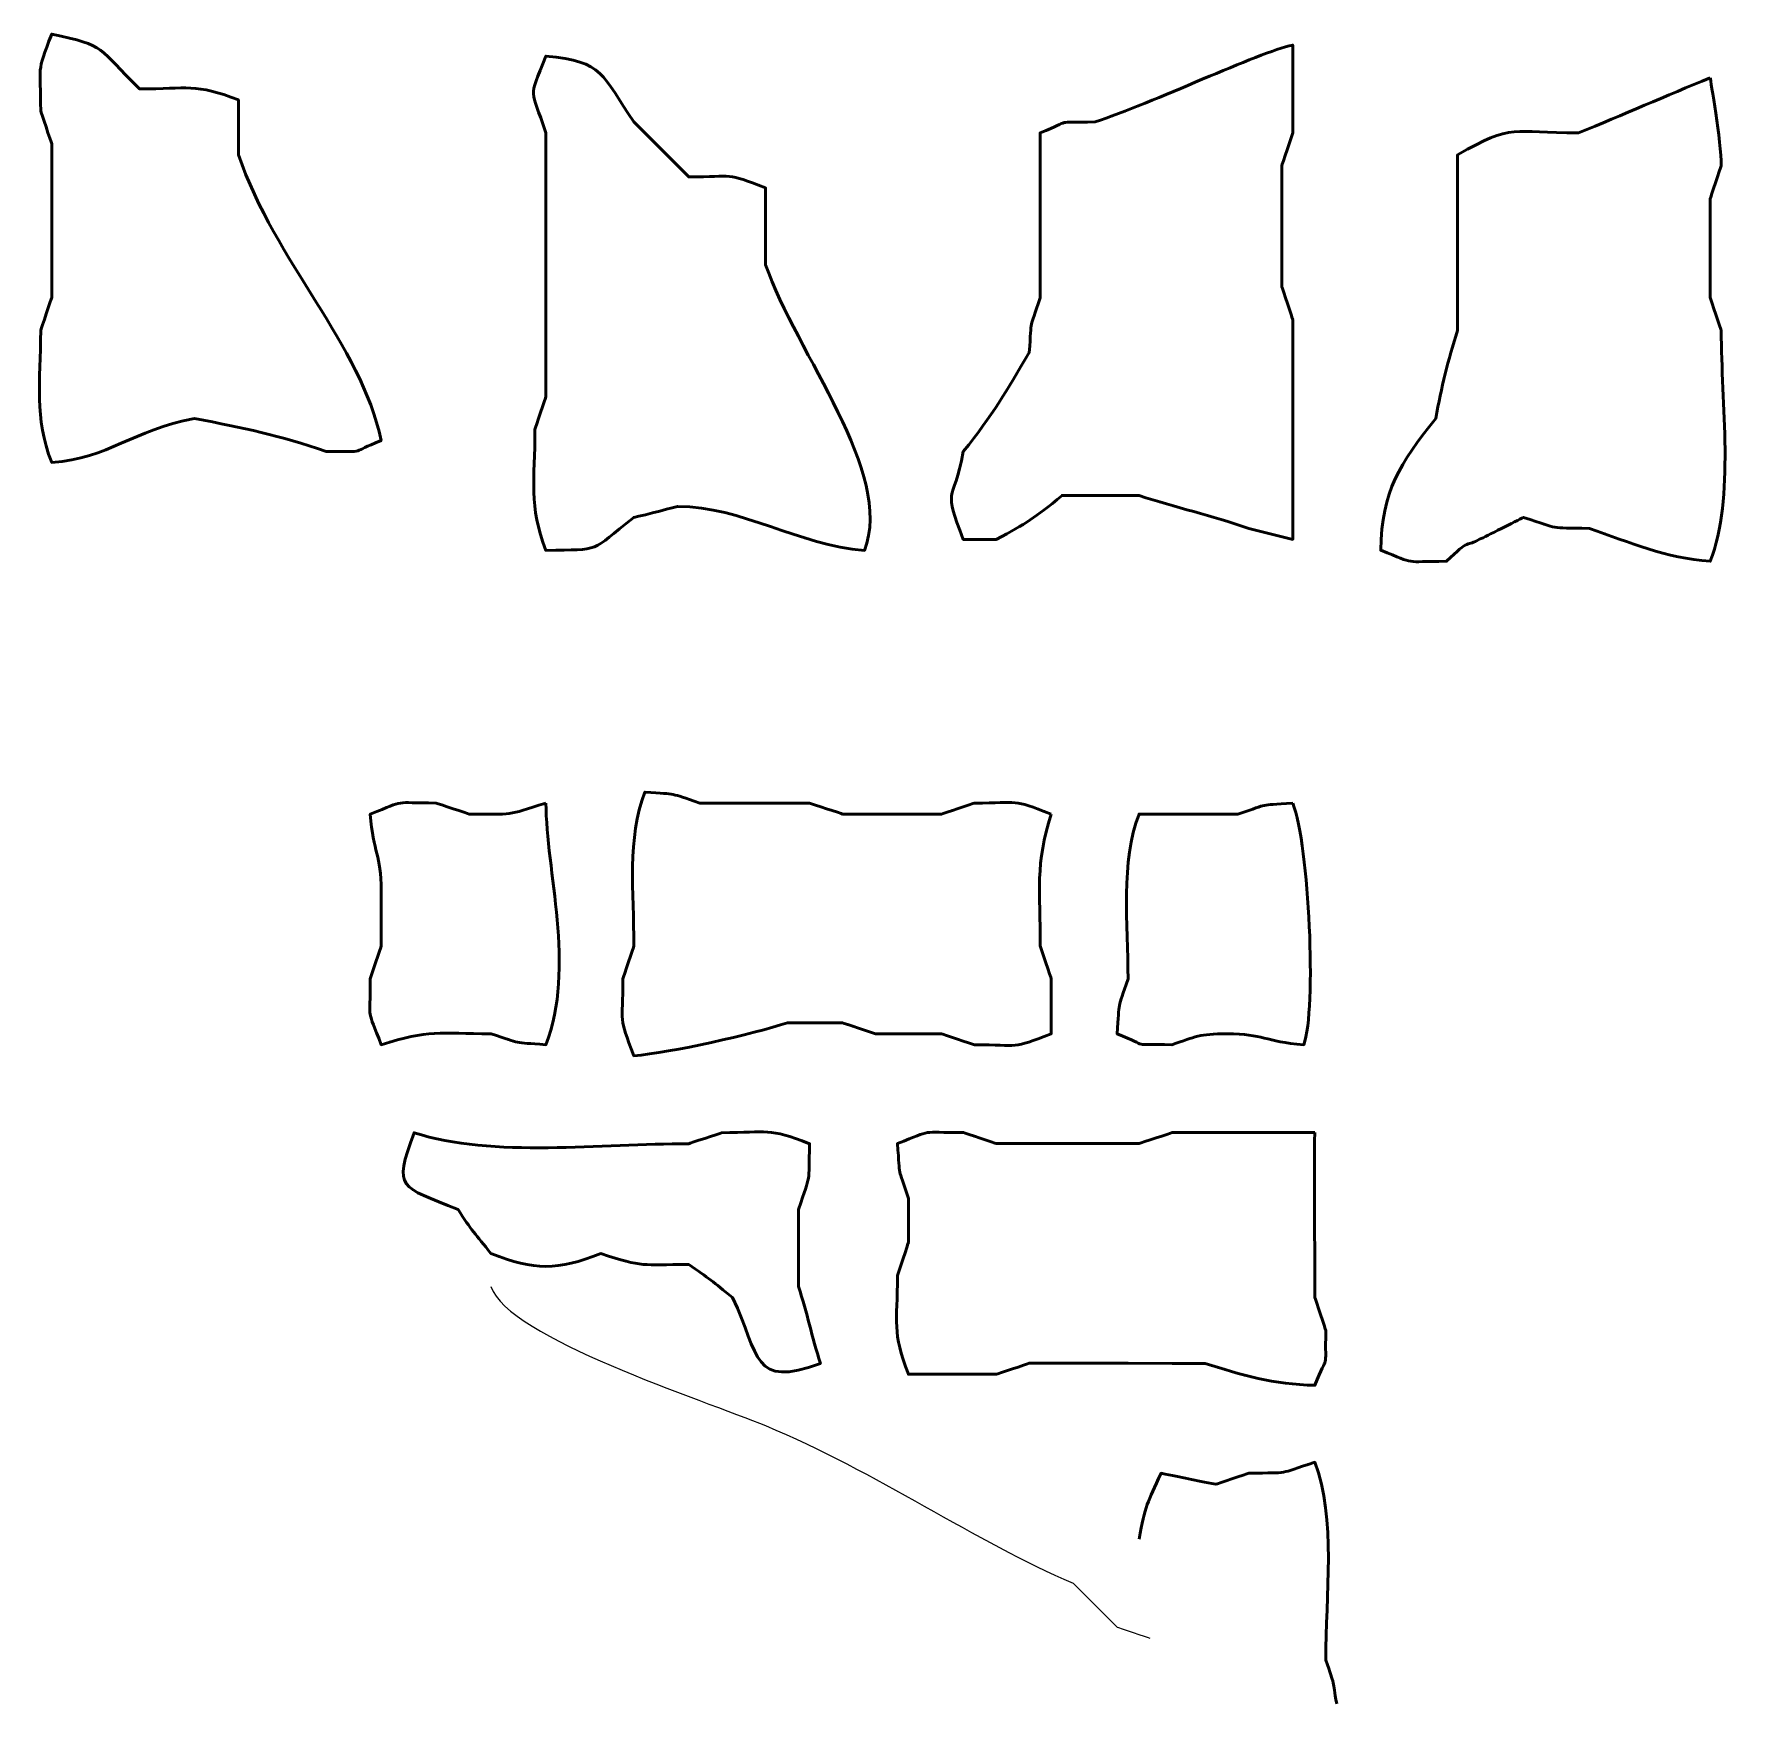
# Model space of a CAD drawing. Header units: centimetres. Extents: x -20.5 to 19.2, y -15.1 to 14.2.
# Drawn here: x -0.525 to 0.787, y -9.672 to -8.385 of the extents above; entities that cross this region are included whole.
import ezdxf

# ---------------------------------------------------------------- set-up
doc = ezdxf.new("R2010")
doc.units = ezdxf.units.CM
doc.header["$MEASUREMENT"] = 0
doc.layers.add('layer 1', color=7, linetype='Continuous')

msp = doc.modelspace()

# ---------------------------------------------------------------- linework, layer by layer
at = {"layer": 'layer 1', "color": 225, "lineweight": 50}
for points, knots in [([(-0.36736, -8.47782), (-0.36736, -8.47782), (-0.36736, -8.43548), (-0.36736, -8.43548), (-0.36736, -8.43548), (-0.40072, -8.42252), (-0.40605, -8.427), (-0.4436, -8.427), (-0.4436, -8.427), (-0.4763, -8.39502), (-0.4687, -8.39363), (-0.51136, -8.38466), (-0.51136, -8.38466), (-0.52344, -8.41573), (-0.51984, -8.40817), (-0.51984, -8.44395), (-0.51984, -8.44395), (-0.51963, -8.44445), (-0.51188, -8.46795), (-0.51136, -8.46936), (-0.51136, -8.46936), (-0.51136, -8.46936), (-0.51136, -8.50324), (-0.51136, -8.50324), (-0.51136, -8.50324), (-0.51136, -8.50324), (-0.51136, -8.58795), (-0.51136, -8.58795), (-0.51136, -8.58795), (-0.51157, -8.58845), (-0.51932, -8.61194), (-0.51984, -8.61336), (-0.51984, -8.61336), (-0.51985, -8.65342), (-0.52497, -8.67994), (-0.51136, -8.715), (-0.51136, -8.715), (-0.46691, -8.71157), (-0.4493, -8.69019), (-0.40125, -8.68111), (-0.40125, -8.68111), (-0.36269, -8.6884), (-0.33615, -8.69389), (-0.29962, -8.70652), (-0.29962, -8.70652), (-0.26556, -8.70653), (-0.28284, -8.70798), (-0.25725, -8.69806), (-0.25725, -8.69806), (-0.27292, -8.6237), (-0.33854, -8.56115), (-0.36736, -8.47782)], [0, 0, 0, 0, 0.0714286, 0.0714286, 0.0714286, 0.0714286, 0.1428571, 0.1428571, 0.1428571, 0.1428571, 0.2142857, 0.2142857, 0.2142857, 0.2142857, 0.2857143, 0.2857143, 0.2857143, 0.2857143, 0.3571429, 0.3571429, 0.3571429, 0.3571429, 0.4285714, 0.4285714, 0.4285714, 0.4285714, 0.5, 0.5, 0.5, 0.5, 0.5714286, 0.5714286, 0.5714286, 0.5714286, 0.6428571, 0.6428571, 0.6428571, 0.6428571, 0.7142857, 0.7142857, 0.7142857, 0.7142857, 0.7857143, 0.7857143, 0.7857143, 0.7857143, 0.8571429, 0.8571429, 0.8571429, 0.8571429, 1, 1, 1, 1]), ([(0.4458, -8.76582), (0.4458, -8.76582), (0.4458, -8.60488), (0.4458, -8.60488), (0.4458, -8.60488), (0.4456, -8.60437), (0.43783, -8.58089), (0.43733, -8.57947), (0.43733, -8.57947), (0.43733, -8.57947), (0.43733, -8.48629), (0.43733, -8.48629), (0.43733, -8.48629), (0.43753, -8.48579), (0.44529, -8.46229), (0.4458, -8.46089), (0.4458, -8.46089), (0.4458, -8.46089), (0.44579, -8.39312), (0.44579, -8.39312), (0.44579, -8.39312), (0.41921, -8.39876), (0.33718, -8.43822), (0.29333, -8.45243), (0.29333, -8.45243), (0.25906, -8.45323), (0.27803, -8.45018), (0.25098, -8.46091), (0.25098, -8.46091), (0.25098, -8.46091), (0.25098, -8.58796), (0.25098, -8.58796), (0.25098, -8.58796), (0.24221, -8.61505), (0.2448, -8.60123), (0.24251, -8.63031), (0.24251, -8.63031), (0.22478, -8.65992), (0.21474, -8.67813), (0.19169, -8.70654), (0.19169, -8.70654), (0.18375, -8.74852), (0.17573, -8.73319), (0.19169, -8.77431), (0.19169, -8.77431), (0.19169, -8.77431), (0.2171, -8.77432), (0.2171, -8.77432), (0.2171, -8.77432), (0.241, -8.76153), (0.24591, -8.7583), (0.26792, -8.74043), (0.26792, -8.74043), (0.26792, -8.74043), (0.32722, -8.74043), (0.32722, -8.74043), (0.32722, -8.74043), (0.35583, -8.74972), (0.383, -8.75583), (0.41192, -8.76584), (0.41192, -8.76584), (0.41192, -8.76584), (0.4458, -8.77431), (0.4458, -8.77431), (0.4458, -8.77431), (0.4458, -8.77431), (0.4458, -8.76582), (0.4458, -8.76582)], [0, 0, 0, 0, 0.0555556, 0.0555556, 0.0555556, 0.0555556, 0.1111111, 0.1111111, 0.1111111, 0.1111111, 0.1666667, 0.1666667, 0.1666667, 0.1666667, 0.2222222, 0.2222222, 0.2222222, 0.2222222, 0.2777778, 0.2777778, 0.2777778, 0.2777778, 0.3333333, 0.3333333, 0.3333333, 0.3333333, 0.3888889, 0.3888889, 0.3888889, 0.3888889, 0.4444444, 0.4444444, 0.4444444, 0.4444444, 0.5, 0.5, 0.5, 0.5, 0.5555556, 0.5555556, 0.5555556, 0.5555556, 0.6111111, 0.6111111, 0.6111111, 0.6111111, 0.6666667, 0.6666667, 0.6666667, 0.6666667, 0.7222222, 0.7222222, 0.7222222, 0.7222222, 0.7777778, 0.7777778, 0.7777778, 0.7777778, 0.8333333, 0.8333333, 0.8333333, 0.8333333, 0.8888889, 0.8888889, 0.8888889, 0.8888889, 1, 1, 1, 1]), ([(0.03922, -8.56255), (0.03922, -8.56255), (0.03922, -8.50325), (0.03922, -8.50325), (0.03922, -8.50325), (0.00811, -8.49117), (0.01571, -8.49477), (-0.02008, -8.49477), (-0.02008, -8.49477), (-0.02008, -8.49477), (-0.06243, -8.45243), (-0.06243, -8.45243), (-0.06243, -8.45243), (-0.08715, -8.41585), (-0.08505, -8.40607), (-0.13019, -8.40162), (-0.13019, -8.40162), (-0.14401, -8.43718), (-0.1421, -8.4242), (-0.13019, -8.46092), (-0.13019, -8.46092), (-0.13019, -8.46092), (-0.13019, -8.49479), (-0.13019, -8.49479), (-0.13019, -8.49479), (-0.13019, -8.49479), (-0.13019, -8.57103), (-0.13019, -8.57103), (-0.13019, -8.57103), (-0.13019, -8.57103), (-0.13019, -8.6642), (-0.13019, -8.6642), (-0.13019, -8.6642), (-0.13039, -8.6647), (-0.13815, -8.6882), (-0.13867, -8.68961), (-0.13867, -8.68961), (-0.13867, -8.72883), (-0.14362, -8.74818), (-0.13019, -8.78278), (-0.13019, -8.78278), (-0.08639, -8.78188), (-0.09686, -8.78454), (-0.06244, -8.75737), (-0.06244, -8.75737), (-0.05353, -8.75551), (-0.02899, -8.7489), (-0.02854, -8.74891), (-0.02854, -8.74891), (0.0212, -8.74891), (0.06431, -8.77886), (0.11545, -8.78278), (0.11545, -8.78278), (0.13868, -8.72293), (0.06312, -8.63163), (0.03922, -8.56255)], [0, 0, 0, 0, 0.0666667, 0.0666667, 0.0666667, 0.0666667, 0.1333333, 0.1333333, 0.1333333, 0.1333333, 0.2, 0.2, 0.2, 0.2, 0.2666667, 0.2666667, 0.2666667, 0.2666667, 0.3333333, 0.3333333, 0.3333333, 0.3333333, 0.4, 0.4, 0.4, 0.4, 0.4666667, 0.4666667, 0.4666667, 0.4666667, 0.5333333, 0.5333333, 0.5333333, 0.5333333, 0.6, 0.6, 0.6, 0.6, 0.6666667, 0.6666667, 0.6666667, 0.6666667, 0.7333333, 0.7333333, 0.7333333, 0.7333333, 0.8, 0.8, 0.8, 0.8, 0.8666667, 0.8666667, 0.8666667, 0.8666667, 1, 1, 1, 1]), ([(0.76775, -8.41849), (0.7339, -8.43207), (0.70025, -8.44715), (0.6661, -8.46085), (0.6661, -8.46085), (0.61521, -8.46084), (0.61563, -8.45314), (0.57293, -8.47779), (0.57293, -8.47779), (0.57293, -8.47779), (0.57293, -8.61331), (0.57293, -8.61331), (0.57293, -8.61331), (0.5655, -8.63617), (0.56054, -8.65689), (0.556, -8.68107), (0.556, -8.68107), (0.52811, -8.71639), (0.51466, -8.73626), (0.51363, -8.78272), (0.51363, -8.78272), (0.54262, -8.79396), (0.52965, -8.79119), (0.56446, -8.79119), (0.56446, -8.79119), (0.58206, -8.7736), (0.57979, -8.77998), (0.58986, -8.77424), (0.58986, -8.77424), (0.59505, -8.77202), (0.61832, -8.75989), (0.62375, -8.75732), (0.62375, -8.75732), (0.65366, -8.767), (0.64127, -8.76505), (0.67457, -8.76578), (0.67457, -8.76578), (0.7062, -8.77673), (0.73288, -8.78852), (0.76775, -8.7912), (0.76775, -8.7912), (0.78683, -8.74207), (0.77622, -8.66907), (0.77622, -8.61332), (0.77622, -8.61332), (0.77602, -8.61281), (0.76826, -8.58931), (0.76775, -8.58791), (0.76775, -8.58791), (0.76775, -8.58791), (0.76775, -8.51167), (0.76775, -8.51167), (0.76775, -8.51167), (0.76795, -8.51117), (0.77571, -8.48767), (0.77622, -8.48625), (0.77622, -8.48625), (0.77622, -8.46761), (0.76775, -8.41946), (0.76775, -8.41849)], [0, 0, 0, 0, 0.0625, 0.0625, 0.0625, 0.0625, 0.125, 0.125, 0.125, 0.125, 0.1875, 0.1875, 0.1875, 0.1875, 0.25, 0.25, 0.25, 0.25, 0.3125, 0.3125, 0.3125, 0.3125, 0.375, 0.375, 0.375, 0.375, 0.4375, 0.4375, 0.4375, 0.4375, 0.5, 0.5, 0.5, 0.5, 0.5625, 0.5625, 0.5625, 0.5625, 0.625, 0.625, 0.625, 0.625, 0.6875, 0.6875, 0.6875, 0.6875, 0.75, 0.75, 0.75, 0.75, 0.8125, 0.8125, 0.8125, 0.8125, 0.875, 0.875, 0.875, 0.875, 1, 1, 1, 1]), ([(0.25952, -8.98605), (0.22844, -8.97397), (0.23601, -8.97758), (0.20022, -8.97757), (0.20022, -8.97757), (0.19972, -8.97777), (0.17623, -8.98554), (0.17482, -8.98605), (0.17482, -8.98605), (0.17482, -8.98605), (0.09857, -8.98605), (0.09857, -8.98605), (0.09857, -8.98605), (0.09807, -8.98585), (0.07459, -8.97808), (0.07318, -8.97758), (0.07318, -8.97758), (0.07318, -8.97758), (-0.01153, -8.97758), (-0.01153, -8.97758), (-0.01153, -8.97758), (-0.0364, -8.96934), (-0.02711, -8.97115), (-0.05388, -8.9691), (-0.05388, -8.9691), (-0.06776, -9.00484), (-0.06235, -9.04597), (-0.06235, -9.08769), (-0.06235, -9.08769), (-0.06255, -9.0882), (-0.07031, -9.11168), (-0.07082, -9.1131), (-0.07082, -9.1131), (-0.07082, -9.14887), (-0.07442, -9.14131), (-0.06235, -9.1724), (-0.06235, -9.1724), (-0.03421, -9.17023), (0.02977, -9.15555), (0.05622, -9.14699), (0.05622, -9.14699), (0.05622, -9.14699), (0.09857, -9.147), (0.09857, -9.147), (0.09857, -9.147), (0.09908, -9.1472), (0.12256, -9.15494), (0.12399, -9.15545), (0.12399, -9.15545), (0.12399, -9.15545), (0.17481, -9.15546), (0.17481, -9.15546), (0.17481, -9.15546), (0.17531, -9.15566), (0.1988, -9.16341), (0.20022, -9.16392), (0.20022, -9.16392), (0.23599, -9.16392), (0.22843, -9.16753), (0.25951, -9.15546), (0.25951, -9.15546), (0.25951, -9.15546), (0.25951, -9.11311), (0.25951, -9.11311), (0.25951, -9.11311), (0.25931, -9.11261), (0.25156, -9.08912), (0.25105, -9.08771), (0.25105, -9.08771), (0.25105, -9.04517), (0.24699, -9.02468), (0.25952, -8.98605)], [0, 0, 0, 0, 0.0526316, 0.0526316, 0.0526316, 0.0526316, 0.1052632, 0.1052632, 0.1052632, 0.1052632, 0.1578947, 0.1578947, 0.1578947, 0.1578947, 0.2105263, 0.2105263, 0.2105263, 0.2105263, 0.2631579, 0.2631579, 0.2631579, 0.2631579, 0.3157895, 0.3157895, 0.3157895, 0.3157895, 0.3684211, 0.3684211, 0.3684211, 0.3684211, 0.4210526, 0.4210526, 0.4210526, 0.4210526, 0.4736842, 0.4736842, 0.4736842, 0.4736842, 0.5263158, 0.5263158, 0.5263158, 0.5263158, 0.5789474, 0.5789474, 0.5789474, 0.5789474, 0.6315789, 0.6315789, 0.6315789, 0.6315789, 0.6842105, 0.6842105, 0.6842105, 0.6842105, 0.7368421, 0.7368421, 0.7368421, 0.7368421, 0.7894737, 0.7894737, 0.7894737, 0.7894737, 0.8421053, 0.8421053, 0.8421053, 0.8421053, 0.8947368, 0.8947368, 0.8947368, 0.8947368, 1, 1, 1, 1]), ([(-0.13015, -8.97754), (-0.16154, -8.98774), (-0.15439, -8.98602), (-0.18945, -8.98602), (-0.18945, -8.98602), (-0.18995, -8.98581), (-0.21344, -8.97807), (-0.21486, -8.97754), (-0.21486, -8.97754), (-0.24967, -8.97754), (-0.2367, -8.97476), (-0.26567, -8.98602), (-0.26567, -8.98602), (-0.26332, -9.01672), (-0.2572, -9.01667), (-0.2572, -9.04532), (-0.2572, -9.04532), (-0.2572, -9.04532), (-0.2572, -9.08766), (-0.2572, -9.08766), (-0.2572, -9.08766), (-0.2574, -9.08816), (-0.26516, -9.11165), (-0.26567, -9.11307), (-0.26567, -9.11307), (-0.26567, -9.14788), (-0.26846, -9.13492), (-0.2572, -9.16389), (-0.2572, -9.16389), (-0.22069, -9.15205), (-0.21243, -9.15543), (-0.1725, -9.15542), (-0.1725, -9.15542), (-0.14763, -9.16365), (-0.15692, -9.16184), (-0.13016, -9.1639), (-0.13016, -9.1639), (-0.10711, -9.10453), (-0.13015, -9.02884), (-0.13015, -8.97754)], [0, 0, 0, 0, 0.0909091, 0.0909091, 0.0909091, 0.0909091, 0.1818182, 0.1818182, 0.1818182, 0.1818182, 0.2727273, 0.2727273, 0.2727273, 0.2727273, 0.3636364, 0.3636364, 0.3636364, 0.3636364, 0.4545455, 0.4545455, 0.4545455, 0.4545455, 0.5454545, 0.5454545, 0.5454545, 0.5454545, 0.6363636, 0.6363636, 0.6363636, 0.6363636, 0.7272727, 0.7272727, 0.7272727, 0.7272727, 0.8181818, 0.8181818, 0.8181818, 0.8181818, 1, 1, 1, 1]), ([(0.4458, -8.97754), (0.41672, -8.97984), (0.43053, -8.97725), (0.40346, -8.98603), (0.40346, -8.98603), (0.40346, -8.98603), (0.32722, -8.98603), (0.32722, -8.98603), (0.32722, -8.98603), (0.31303, -9.02257), (0.31875, -9.071), (0.31875, -9.11308), (0.31875, -9.11308), (0.31051, -9.13795), (0.31233, -9.12865), (0.31028, -9.15542), (0.31028, -9.15542), (0.33733, -9.16616), (0.31836, -9.16314), (0.35263, -9.1639), (0.35263, -9.1639), (0.37115, -9.15775), (0.37343, -9.15542), (0.39497, -9.15542), (0.39497, -9.15542), (0.42362, -9.15542), (0.42356, -9.16153), (0.45428, -9.16389), (0.45428, -9.16389), (0.46423, -9.13673), (0.45851, -9.01026), (0.4458, -8.97754)], [0, 0, 0, 0, 0.1111111, 0.1111111, 0.1111111, 0.1111111, 0.2222222, 0.2222222, 0.2222222, 0.2222222, 0.3333333, 0.3333333, 0.3333333, 0.3333333, 0.4444444, 0.4444444, 0.4444444, 0.4444444, 0.5555556, 0.5555556, 0.5555556, 0.5555556, 0.6666667, 0.6666667, 0.6666667, 0.6666667, 0.7777778, 0.7777778, 0.7777778, 0.7777778, 1, 1, 1, 1]), ([(-0.17255, -9.3249), (-0.1844, -9.30991), (-0.18787, -9.30678), (-0.19796, -9.29103), (-0.19796, -9.29103), (-0.24252, -9.27218), (-0.24828, -9.27658), (-0.23183, -9.23173), (-0.23183, -9.23173), (-0.17125, -9.25138), (-0.08726, -9.24021), (-0.02008, -9.2402), (-0.02008, -9.2402), (-0.01958, -9.24), (0.00392, -9.23225), (0.00532, -9.23173), (0.00532, -9.23173), (0.04201, -9.23173), (0.04066, -9.22763), (0.0731, -9.2402), (0.0731, -9.2402), (0.0724, -9.27352), (0.07433, -9.26112), (0.06463, -9.29102), (0.06463, -9.29102), (0.06463, -9.29102), (0.06463, -9.3249), (0.06463, -9.3249), (0.06463, -9.3249), (0.06463, -9.3249), (0.06463, -9.35031), (0.06463, -9.35031), (0.06463, -9.35031), (0.07146, -9.37137), (0.07473, -9.38852), (0.08156, -9.4096), (0.08156, -9.4096), (0.02872, -9.42898), (0.0349, -9.40412), (0.0138, -9.35878), (0.0138, -9.35878), (-0.00143, -9.34674), (-0.0046, -9.34373), (-0.02008, -9.33337), (-0.02008, -9.33337), (-0.05697, -9.33337), (-0.05435, -9.33576), (-0.08784, -9.32491), (-0.08784, -9.32491), (-0.1219, -9.33813), (-0.13847, -9.33813), (-0.17255, -9.32491), (-0.17256, -9.32491), (-0.17254, -9.32491), (-0.17255, -9.3249)], [0, 0, 0, 0, 0.0714286, 0.0714286, 0.0714286, 0.0714286, 0.1428571, 0.1428571, 0.1428571, 0.1428571, 0.2142857, 0.2142857, 0.2142857, 0.2142857, 0.2857143, 0.2857143, 0.2857143, 0.2857143, 0.3571429, 0.3571429, 0.3571429, 0.3571429, 0.4285714, 0.4285714, 0.4285714, 0.4285714, 0.5, 0.5, 0.5, 0.5, 0.5714286, 0.5714286, 0.5714286, 0.5714286, 0.6428571, 0.6428571, 0.6428571, 0.6428571, 0.7142857, 0.7142857, 0.7142857, 0.7142857, 0.7857143, 0.7857143, 0.7857143, 0.7857143, 0.8571429, 0.8571429, 0.8571429, 0.8571429, 1, 1, 1, 1.00001, 1.00001, 1.00001, 1.00001]), ([(0.46281, -9.23165), (0.46281, -9.23165), (0.3527, -9.23166), (0.3527, -9.23166), (0.3527, -9.23166), (0.3522, -9.23187), (0.3287, -9.23961), (0.3273, -9.24014), (0.3273, -9.24014), (0.3273, -9.24014), (0.25106, -9.24014), (0.25106, -9.24014), (0.25106, -9.24014), (0.25106, -9.24014), (0.21718, -9.24013), (0.21718, -9.24013), (0.21718, -9.24013), (0.21668, -9.23992), (0.19319, -9.23218), (0.19177, -9.23166), (0.19177, -9.23166), (0.15696, -9.23166), (0.16992, -9.22887), (0.14095, -9.24013), (0.14095, -9.24013), (0.14323, -9.26921), (0.14065, -9.2554), (0.14942, -9.28247), (0.14942, -9.28247), (0.14942, -9.28247), (0.14942, -9.31635), (0.14942, -9.31635), (0.14942, -9.31635), (0.14922, -9.31685), (0.14146, -9.34034), (0.14095, -9.34176), (0.14095, -9.34176), (0.14095, -9.3793), (0.13647, -9.38464), (0.14942, -9.418), (0.14942, -9.418), (0.14942, -9.418), (0.21719, -9.41801), (0.21719, -9.41801), (0.21719, -9.41801), (0.21769, -9.41781), (0.24118, -9.41005), (0.2426, -9.40952), (0.2426, -9.40952), (0.2426, -9.40952), (0.31883, -9.40952), (0.31883, -9.40952), (0.31883, -9.40952), (0.31883, -9.40952), (0.35272, -9.40954), (0.35272, -9.40954), (0.35272, -9.40954), (0.35272, -9.40954), (0.37812, -9.40954), (0.37812, -9.40954), (0.37812, -9.40954), (0.40606, -9.41858), (0.43101, -9.42578), (0.46281, -9.42647), (0.46281, -9.42647), (0.47356, -9.39942), (0.47055, -9.41839), (0.4713, -9.38412), (0.4713, -9.38412), (0.47109, -9.38361), (0.46334, -9.36013), (0.46282, -9.35871), (0.46282, -9.35871), (0.46282, -9.33885), (0.46223, -9.23276), (0.46281, -9.23165)], [0, 0, 0, 0, 0.05, 0.05, 0.05, 0.05, 0.1, 0.1, 0.1, 0.1, 0.15, 0.15, 0.15, 0.15, 0.2, 0.2, 0.2, 0.2, 0.25, 0.25, 0.25, 0.25, 0.3, 0.3, 0.3, 0.3, 0.35, 0.35, 0.35, 0.35, 0.4, 0.4, 0.4, 0.4, 0.45, 0.45, 0.45, 0.45, 0.5, 0.5, 0.5, 0.5, 0.55, 0.55, 0.55, 0.55, 0.6, 0.6, 0.6, 0.6, 0.65, 0.65, 0.65, 0.65, 0.7, 0.7, 0.7, 0.7, 0.75, 0.75, 0.75, 0.75, 0.8, 0.8, 0.8, 0.8, 0.85, 0.85, 0.85, 0.85, 0.9, 0.9, 0.9, 0.9, 1, 1, 1, 1]), ([(0.32725, -9.54509), (0.33217, -9.51902), (0.33355, -9.51717), (0.34419, -9.49428), (0.34419, -9.49428), (0.3611, -9.49755), (0.36962, -9.49956), (0.38653, -9.50276), (0.38653, -9.50276), (0.38704, -9.50256), (0.41052, -9.4948), (0.41194, -9.49428), (0.41194, -9.49428), (0.44526, -9.49357), (0.43286, -9.4955), (0.46276, -9.48581), (0.46276, -9.48581), (0.47939, -9.52864), (0.47122, -9.58937), (0.47123, -9.63828), (0.47123, -9.63828), (0.47872, -9.65909), (0.47596, -9.65279), (0.47971, -9.67216)], [0, 0, 0, 0, 0.1428571, 0.1428571, 0.1428571, 0.1428571, 0.2857143, 0.2857143, 0.2857143, 0.2857143, 0.4285714, 0.4285714, 0.4285714, 0.4285714, 0.5714286, 0.5714286, 0.5714286, 0.5714286, 0.7142857, 0.7142857, 0.7142857, 0.7142857, 1, 1, 1, 1])]:
    msp.add_open_spline(points, degree=3, knots=knots, dxfattribs=at)
at = {"layer": 'layer 1', "color": 225, "lineweight": 0}
msp.add_open_spline([(-0.17257, -9.35031), (-0.15997, -9.38978), (-0.00873, -9.43773), (0.0392, -9.45757), (0.0392, -9.45757), (0.12484, -9.49302), (0.20102, -9.54714), (0.27637, -9.57901), (0.27637, -9.57901), (0.27637, -9.57901), (0.31024, -9.61289), (0.31024, -9.61289), (0.31024, -9.61289), (0.31074, -9.61309), (0.33423, -9.62084), (0.33565, -9.62135)], degree=3, knots=[0, 0, 0, 0, 0.2, 0.2, 0.2, 0.2, 0.4, 0.4, 0.4, 0.4, 0.6, 0.6, 0.6, 0.6, 1, 1, 1, 1], dxfattribs=at)

doc.saveas('drawing.dxf')
